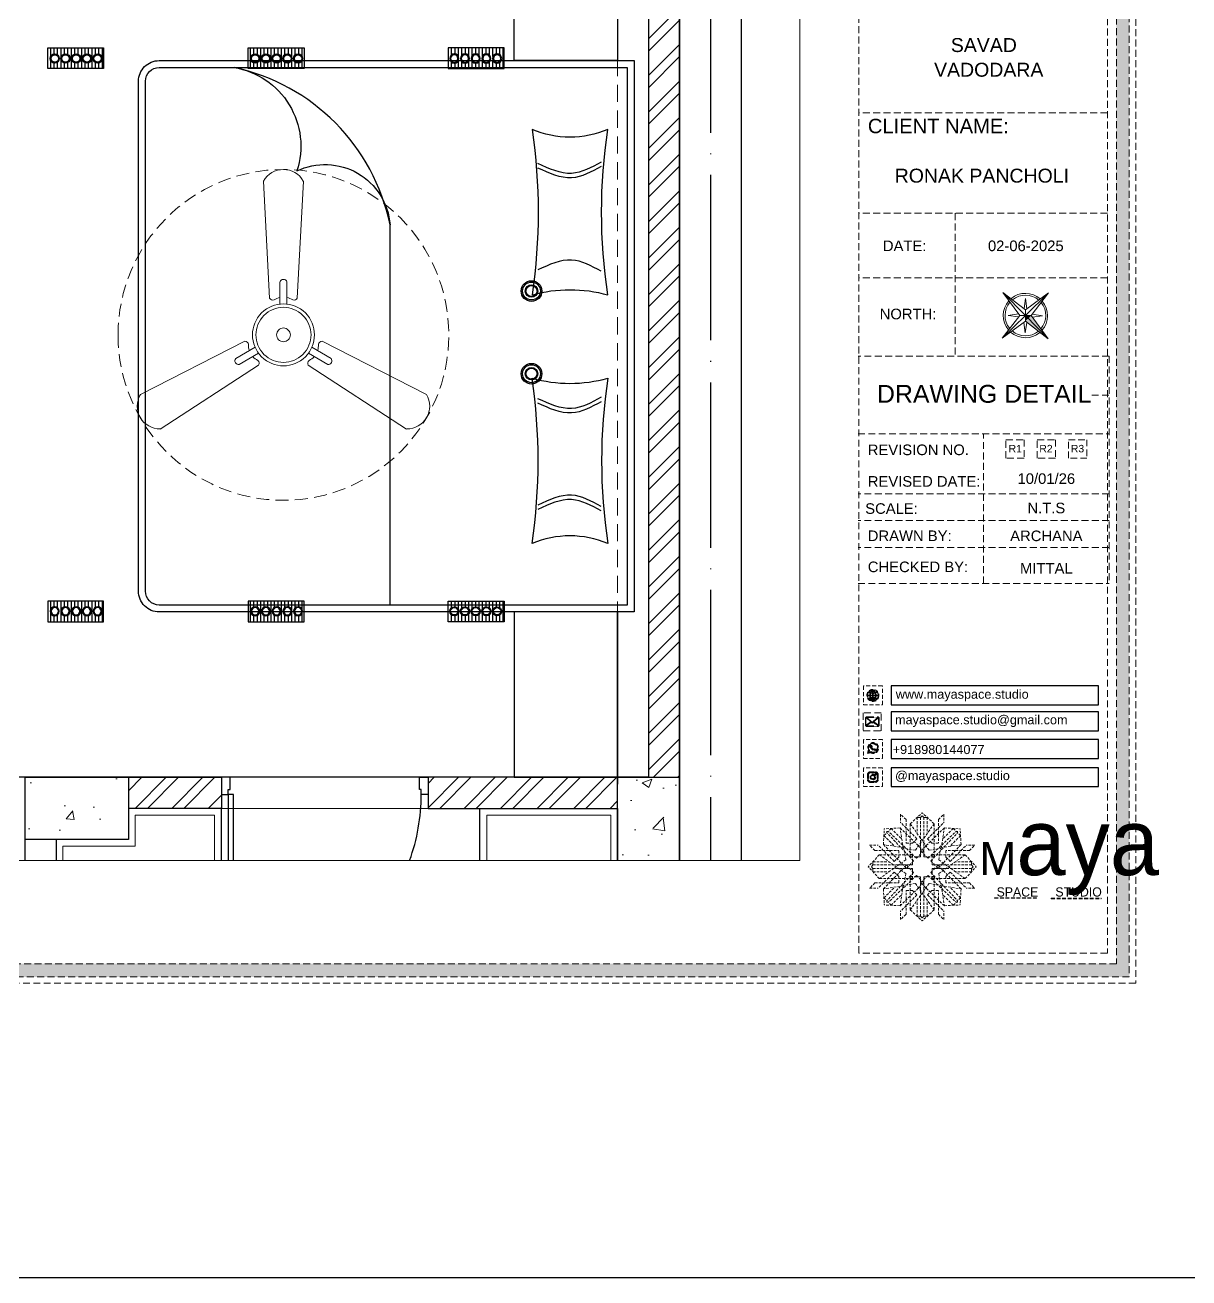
# Model space of a CAD drawing. Header units: millimetres. Extents: x 56222 to 3066687, y -650199 to -121287.
# Drawn here: x 133901.9 to 134070.9, y -183936.6 to -183754.9 of the extents above; entities that cross this region are included whole.
import ezdxf
from ezdxf.enums import TextEntityAlignment as Align

# ---------------------------------------------------------------- set-up
doc = ezdxf.new("R2010")
doc.units = ezdxf.units.MM
doc.header["$MEASUREMENT"] = 0
for name, pattern in [('ACAD_ISO04W100', [30, 24, -3, 0, -3]), ('DASHED', [0.75, 0.5, -0.25]), ('DASHED2', [0.375, 0.25, -0.125]), ('DASHEDX2', [1.5, 1, -0.5])]:
    doc.linetypes.add(name, pattern=pattern)
doc.layers.add('AR ELE-5', color=134, linetype='Continuous')
doc.layers.add('AR HATCH-7', color=7, linetype='Continuous')
for name, color, linetype, lineweight in [('COLUMN', 1, 'Continuous', 30), ('dim05', 1, 'Continuous', 13), ('Dimension', 10, 'DASHEDX2', 20), ('Electrical', 84, 'Continuous', 30), ('ELEVATION', 250, 'Continuous', 9), ('FURNITURE', 32, 'Continuous', 9), ('FURNITURE-1', 252, 'Continuous', 13), ('GROUND FLOOR', 7, 'Continuous', 9), ('GROUND FLOOR  ( PLINE )', 251, 'Continuous', 30), ('Labelling', 1, 'Continuous', 25), ('NAME PLATE', 7, 'Continuous', 25), ('title block', 7, 'Continuous', 9), ('X_PLOT', 1, 'Continuous', 9), ('XX~SLAB ( BEAM )~ ( DIM )', 7, 'Continuous', 9)]:
    doc.layers.add(name, color=color, linetype=linetype, lineweight=lineweight)
doc.styles.add('Arial', font='arial.ttf')
doc.styles.get("Standard").update_dxf_attribs({"font": 'arial.ttf', "height": 6})
pattern_1 = [(45, (17.031, -271.3867), (-2.65165043, 2.65165043), []), (45, (18.799, -271.3867), (-2.65165043, 2.65165043), [])]
pattern_2 = [(50, (17.031, -271.387), (14.34520365, -1.2550427), [1.5, -16.5]), (355, (17.031, -271.387), (-2.7750267, 15.0438427), [1.2, -13.2]), (100.4514445, (18.226, -271.491), (11.5701769, 13.7887998), [1.2748038, -14.0228422]), (46.1842, (17.031, -267.387), (21.3448266, -3.3103856), [2.25, -24.75]), (96.635635, (18.81, -267.663), (18.693239, 19.482372), [1.9122068, -21.0342752]), (351.184164, (17.03, -267.387), (18.693239, 19.482372), [1.8, -19.8]), (21, (19.031, -268.387), (11.93814104, -8.0523778), [1.5, -16.5]), (326, (19.031, -268.387), (4.8663066, 14.5030009), [1.2, -13.2]), (71.451445, (20.026, -269.058), (16.8044475, 6.45062306), [1.2748038, -14.0228422]), (37.5, (17.031, -271.3867), (0.24319711, 6.65787708), [0, -13.04, 0, -13.4, 0, -13.25]), (7.5, (17.031, -271.387), (5.26139075, 7.88823424), [0, -7.64, 0, -12.74, 0, -5.05]), (327.5, (12.571, -271.3867), (10.67644872, -0.45109743), [0, -5, 0, -15.6, 0, -20.7]), (317.5, (10.571, -271.387), (11.6637234, 2.00209965), [0, -6.5, 0, -10.36, 0, -14.7])]

# ---------------------------------------------------------------- blocks, each defined once
blk = doc.blocks.new('fan')
at = {"layer": 'Electrical', "lineweight": 15, "ltscale": 20}
for p, q in [((3300835.29, -509900.78), (3300836.47, -509923.43)), ((3300841.81, -509923.43), (3300842.99, -509900.78)), ((3300838.47, -509924.57), (3300838.47, -509920.25)), ((3300839.81, -509920.28), (3300839.81, -509924.57)), ((3300831.66, -509931.77), (3300811.45, -509942.07)), ((3300829.93, -509935.08), (3300833.64, -509932.93)), ((3300844.64, -509932.93), (3300848.38, -509935.09)), ((3300866.83, -509942.07), (3300846.62, -509931.77)), ((3300834.31, -509934.09), (3300830.57, -509936.25)), ((3300847.68, -509936.23), (3300843.97, -509934.09)), ((3300815.3, -509948.74), (3300834.33, -509936.39)), ((3300843.95, -509936.39), (3300862.98, -509948.74))]:
    blk.add_line(p, q, dxfattribs=at)
at = {"layer": 'Electrical', "linetype": 'DASHED', "lineweight": 15, "ltscale": 5}
blk.add_circle((3300839.14, -509930.53), 32, dxfattribs=at)
at = {"layer": 'Electrical', "lineweight": 15, "ltscale": 20}
for centre, major_axis, start_param, end_param in [((3300839.14, -509902.94), (3.12, 3.12), -0.272136, 1.842967), ((3300839.13, -509920.5), (0.501, 0.501), -0.465536, 1.983618), ((3300839.14, -509930.53), (4.24, -4.24), 3.14161, 9.424795), ((3300837.1, -509923.08), (0.51, 0.51), 2.863014, 4.257784), ((3300839.14, -509926.42), (2.27, -2.27), 2.565057, 2.951308), ((3300839.14, -509926.42), (2.27, 2.27), 0.19032, 0.57657), ((3300841.18, -509923.08), (0.51, -0.51), 5.167028, 6.561799), ((3300839.14, -509930.53), (3.77, -3.77), 1.749190548672175e-05, 6.283202799085073), ((3300839.14, -509930.53), (0.943, 0.943), 1.570814, 7.853999), ((3300831.67, -509932.49), (0.51, -0.51), 0.978238, 2.373008), ((3300835.59, -509932.58), (2.27, -2.27), 3.855511, 4.241762), ((3300842.69, -509932.58), (2.27, 2.27), 5.183051, 5.569301), ((3300846.61, -509932.49), (0.51, -0.51), 2.339416, 3.734186), ((3300830.46, -509935.55), (0.501, -0.501), 3.199655, 5.648809), ((3300835.59, -509932.58), (2.27, -2.27), 4.659452, 5.045703), ((3300833.71, -509936.02), (0.51, 0.51), -1.325776, 0.068994), ((3300844.57, -509936.02), (0.51, -0.51), 3.072633, 4.467404), ((3300842.69, -509932.58), (2.27, 2.27), 4.37911, 4.765361), ((3300847.83, -509935.54), (0.501, 0.501), 3.723254, 6.172408), ((3300815.25, -509944.32), (3.12, -3.12), 3.393055, 5.508159), ((3300863.03, -509944.32), (3.12, -3.12), 5.48745, 7.602554)]:
    blk.add_ellipse(centre, major_axis=major_axis, ratio=1, start_param=start_param, end_param=end_param, dxfattribs=at)
blk = doc.blocks.new('FSFSF')
at = {"color": 42, "lineweight": 5, "true_color": 0xe0ac11}
for p, q in [((28600.03, 143.51), (28600.03, 140.16)), ((28602.15, 141.41), (28600.03, 143.51)), ((28606.47, 133.76), (28600.03, 140.16)), ((28602.15, 141.41), (28602.15, 131.95)), ((28603.86, 139.69), (28608.58, 144.08)), ((28603.86, 126.58), (28603.86, 139.69)), ((28603.86, 139.69), (28608.58, 133.02)), ((28607.9, 142.22), (28606.58, 142.22)), ((28606.58, 142.22), (28606.58, 135.84)), ((28607.9, 142.22), (28608.58, 142.85)), ((28607.9, 142.22), (28607.9, 126.58)), ((28613.31, 139.69), (28608.58, 144.08)), ((28609.27, 142.22), (28608.59, 142.85)), ((28613.31, 139.69), (28608.59, 133.02)), ((28609.27, 142.22), (28609.27, 126.58)), ((28609.27, 142.22), (28610.59, 142.22)), ((28610.59, 142.22), (28610.59, 135.84)), ((28610.7, 133.76), (28617.14, 140.16)), ((28613.31, 126.58), (28613.31, 139.69)), ((28615.02, 141.41), (28617.14, 143.51)), ((28615.02, 141.41), (28615.02, 131.95)), ((28617.14, 143.51), (28617.14, 140.16)), ((28593.19, 131.45), (28593.54, 137.71)), ((28593.39, 135), (28594.56, 136.12)), ((28593.39, 135), (28597.6, 130.78)), ((28599.8, 138.06), (28593.54, 137.71)), ((28595.12, 136.69), (28594.53, 136.69)), ((28594.56, 136.12), (28594.56, 136.71)), ((28605.17, 124.98), (28594.56, 136.12)), ((28596.24, 137.86), (28595.12, 136.69)), ((28606.27, 126.08), (28595.12, 136.69)), ((28596.24, 137.86), (28600.47, 133.65)), ((28601.03, 130), (28599.8, 138.06)), ((28599.8, 138.05), (28608.58, 129.56)), ((28617.37, 138.05), (28608.59, 129.56)), ((28610.9, 126.08), (28622.05, 136.69)), ((28612.02, 124.98), (28622.62, 136.12)), ((28616.14, 130), (28617.37, 138.06)), ((28620.93, 137.86), (28616.7, 133.65)), ((28617.37, 138.06), (28623.63, 137.71)), ((28623.8, 135), (28619.59, 130.78)), ((28620.93, 137.86), (28622.05, 136.69)), ((28622.05, 136.69), (28622.64, 136.69)), ((28622.62, 136.12), (28622.62, 136.71)), ((28623.8, 135), (28622.62, 136.12)), ((28624, 131.45), (28623.65, 137.71)), ((28587.73, 131.22), (28591.08, 131.22)), ((28589.84, 129.1), (28587.73, 131.22)), ((28597.49, 124.78), (28591.08, 131.22)), ((28593.19, 131.45), (28601.69, 122.67)), ((28601.25, 130.22), (28593.19, 131.45)), ((28605.86, 129.18), (28601.03, 130)), ((28602.07, 125.39), (28601.25, 130.22)), ((28604.75, 131.95), (28602.15, 131.95)), ((28606.47, 133.76), (28604.75, 131.95)), ((28605.86, 129.18), (28608.58, 133.02)), ((28607.9, 128.92), (28608.58, 129.56)), ((28611.31, 129.18), (28608.59, 133.02)), ((28609.27, 128.92), (28608.59, 129.56)), ((28610.7, 133.76), (28612.42, 131.95)), ((28611.31, 129.18), (28616.14, 130)), ((28612.42, 131.95), (28615.02, 131.95)), ((28615.12, 125.39), (28615.94, 130.22)), ((28623.99, 131.45), (28615.5, 122.67)), ((28615.94, 130.22), (28624, 131.45)), ((28619.7, 124.78), (28626.1, 131.22)), ((28629.45, 131.22), (28626.1, 131.22)), ((28627.34, 129.1), (28629.45, 131.22)), ((28591.56, 127.39), (28587.17, 122.66)), ((28589.03, 123.35), (28589.03, 124.67)), ((28589.03, 124.67), (28595.4, 124.67)), ((28589.84, 129.1), (28599.29, 129.1)), ((28604.66, 127.39), (28591.56, 127.39)), ((28591.56, 127.39), (28598.23, 122.67)), ((28597.49, 124.78), (28599.29, 126.5)), ((28602.07, 125.39), (28598.23, 122.67)), ((28599.29, 126.5), (28599.29, 129.1)), ((28605.17, 124.98), (28602.97, 122.67)), ((28603.68, 126.54), (28603.68, 127.39)), ((28604.66, 126.54), (28603.68, 126.54)), ((28604.71, 127.57), (28603.86, 127.57)), ((28607.9, 126.58), (28603.86, 126.58)), ((28604.66, 123.35), (28604.66, 127.39)), ((28604.7, 126.58), (28604.71, 127.57)), ((28606.27, 126.08), (28608.58, 128.27)), ((28607.9, 128.92), (28608.58, 128.27)), ((28609.27, 128.92), (28608.59, 128.27)), ((28610.9, 126.08), (28608.59, 128.27)), ((28609.27, 126.58), (28613.31, 126.58)), ((28612.02, 124.98), (28614.21, 122.67)), ((28612.46, 126.58), (28612.46, 127.57)), ((28612.46, 127.57), (28613.31, 127.57)), ((28612.52, 123.35), (28612.52, 127.39)), ((28612.52, 127.39), (28625.63, 127.39)), ((28612.52, 126.54), (28613.51, 126.54)), ((28613.51, 126.54), (28613.51, 127.39)), ((28615.12, 125.39), (28618.96, 122.67)), ((28627.34, 129.1), (28617.89, 129.1)), ((28617.89, 126.5), (28617.89, 129.1)), ((28619.7, 124.78), (28617.89, 126.5)), ((28625.63, 127.39), (28618.96, 122.67)), ((28628.16, 124.67), (28621.78, 124.67)), ((28625.63, 127.39), (28630.02, 122.66)), ((28628.16, 123.35), (28628.16, 124.67)), ((28591.56, 117.94), (28587.17, 122.66)), ((28589.03, 123.35), (28588.4, 122.67)), ((28589.03, 121.98), (28588.4, 122.65)), ((28589.03, 123.35), (28604.66, 123.35)), ((28589.03, 121.98), (28604.66, 121.98)), ((28589.03, 121.98), (28589.03, 120.66)), ((28589.03, 120.66), (28595.4, 120.66)), ((28597.49, 120.54), (28591.08, 114.11)), ((28591.56, 117.94), (28598.23, 122.65)), ((28593.19, 113.88), (28601.69, 122.65)), ((28605.17, 120.35), (28594.56, 109.2)), ((28597.49, 120.54), (28599.29, 118.83)), ((28602.07, 119.94), (28598.23, 122.65)), ((28602.07, 119.94), (28601.25, 115.1)), ((28602.33, 123.35), (28601.69, 122.67)), ((28602.33, 121.98), (28601.69, 122.65)), ((28602.33, 123.35), (28602.97, 122.67)), ((28602.33, 121.98), (28602.97, 122.65)), ((28605.17, 120.35), (28602.97, 122.65)), ((28604.66, 121.98), (28604.66, 117.94)), ((28612.02, 120.35), (28614.21, 122.65)), ((28612.02, 120.35), (28622.62, 109.2)), ((28628.16, 123.35), (28612.52, 123.35)), ((28612.52, 121.98), (28612.52, 117.94)), ((28628.16, 121.98), (28612.52, 121.98)), ((28614.85, 123.35), (28614.21, 122.67)), ((28614.85, 121.98), (28614.21, 122.65)), ((28614.85, 123.35), (28615.5, 122.67)), ((28614.85, 121.98), (28615.5, 122.65)), ((28615.12, 119.94), (28618.96, 122.65)), ((28615.12, 119.94), (28615.94, 115.1)), ((28623.99, 113.88), (28615.5, 122.65)), ((28619.7, 120.54), (28617.89, 118.83)), ((28625.63, 117.94), (28618.96, 122.65)), ((28619.7, 120.54), (28626.1, 114.11)), ((28628.16, 120.66), (28621.78, 120.66)), ((28625.63, 117.94), (28630.02, 122.66)), ((28628.16, 123.35), (28628.78, 122.67)), ((28628.16, 121.98), (28628.78, 122.65)), ((28628.16, 121.98), (28628.16, 120.66)), ((28589.84, 116.23), (28587.73, 114.11)), ((28589.84, 116.23), (28599.29, 116.23)), ((28604.66, 117.94), (28591.56, 117.94)), ((28601.25, 115.1), (28593.19, 113.87)), ((28593.39, 110.32), (28597.6, 114.55)), ((28606.27, 119.15), (28595.12, 108.54)), ((28599.29, 118.83), (28599.29, 116.23)), ((28599.8, 107.17), (28608.58, 115.67)), ((28601.03, 115.23), (28599.8, 107.17)), ((28605.86, 116.05), (28601.03, 115.23)), ((28604.66, 118.78), (28603.68, 118.78)), ((28603.68, 118.78), (28603.68, 117.94)), ((28607.9, 118.65), (28603.86, 118.65)), ((28603.86, 118.65), (28603.86, 105.54)), ((28604.71, 117.66), (28603.86, 117.66)), ((28604.7, 118.65), (28604.71, 117.66)), ((28605.86, 116.05), (28608.58, 112.21)), ((28606.27, 119.15), (28608.58, 116.96)), ((28607.9, 103.01), (28607.9, 118.65)), ((28607.9, 116.31), (28608.58, 116.96)), ((28607.9, 116.31), (28608.58, 115.67)), ((28610.9, 119.15), (28608.59, 116.96)), ((28609.27, 116.31), (28608.59, 116.96)), ((28609.27, 116.31), (28608.59, 115.67)), ((28611.31, 116.05), (28608.59, 112.21)), ((28617.37, 107.17), (28608.59, 115.67)), ((28609.27, 118.65), (28613.31, 118.65)), ((28609.27, 103.01), (28609.27, 118.65)), ((28610.9, 119.15), (28622.05, 108.54)), ((28611.31, 116.05), (28616.14, 115.23)), ((28612.46, 118.65), (28612.46, 117.66)), ((28612.46, 117.66), (28613.31, 117.66)), ((28612.52, 118.78), (28613.51, 118.78)), ((28612.52, 117.94), (28625.63, 117.94)), ((28613.31, 118.65), (28613.31, 105.54)), ((28613.51, 118.78), (28613.51, 117.94)), ((28615.94, 115.1), (28624, 113.87)), ((28616.14, 115.23), (28617.37, 107.17)), ((28617.89, 118.83), (28617.89, 116.23)), ((28627.34, 116.23), (28617.89, 116.23)), ((28623.8, 110.32), (28619.59, 114.55)), ((28627.34, 116.23), (28629.45, 114.11)), ((28587.73, 114.11), (28591.08, 114.11)), ((28593.19, 113.87), (28593.54, 107.62)), ((28593.39, 110.32), (28594.56, 109.2)), ((28596.24, 107.37), (28600.47, 111.58)), ((28606.47, 111.47), (28600.03, 105.07)), ((28602.15, 103.82), (28602.15, 113.27)), ((28604.75, 113.27), (28602.15, 113.27)), ((28603.86, 105.54), (28608.58, 112.21)), ((28606.47, 111.47), (28604.75, 113.27)), ((28606.58, 103.01), (28606.58, 109.38)), ((28613.31, 105.54), (28608.59, 112.21)), ((28610.59, 103.01), (28610.59, 109.38)), ((28610.7, 111.47), (28612.42, 113.27)), ((28610.7, 111.47), (28617.14, 105.07)), ((28612.42, 113.27), (28615.02, 113.27)), ((28615.02, 103.82), (28615.02, 113.27)), ((28620.93, 107.37), (28616.7, 111.58)), ((28623.8, 110.32), (28622.62, 109.2)), ((28624, 113.87), (28623.65, 107.62)), ((28629.45, 114.11), (28626.1, 114.11)), ((28599.8, 107.17), (28593.54, 107.52)), ((28595.12, 108.54), (28594.53, 108.54)), ((28594.56, 109.2), (28594.56, 108.61)), ((28596.24, 107.37), (28595.12, 108.54)), ((28600.03, 101.71), (28600.03, 105.07)), ((28603.86, 105.54), (28608.58, 101.15)), ((28613.31, 105.54), (28608.58, 101.15)), ((28617.14, 101.71), (28617.14, 105.07)), ((28617.37, 107.17), (28623.63, 107.52)), ((28620.93, 107.37), (28622.05, 108.54)), ((28622.05, 108.54), (28622.64, 108.54)), ((28622.62, 109.2), (28622.62, 108.61)), ((28602.15, 103.82), (28600.03, 101.71)), ((28607.9, 103.01), (28606.58, 103.01)), ((28607.9, 103.01), (28608.58, 102.38)), ((28609.27, 103.01), (28608.59, 102.38)), ((28609.27, 103.01), (28610.59, 103.01)), ((28615.02, 103.82), (28617.14, 101.71))]:
    blk.add_line(p, q, dxfattribs=at)
blk = doc.blocks.new('hgwg')
at = {"layer": 'Dimension', "true_color": 0xd39e00}
h = blk.add_hatch(color=42, dxfattribs=at)
h.dxf.hatch_style = 1
h.paths.add_polyline_path([(27505.71, 45.05), (27494.27, 45.05), (27494.27, 44.9), (27505.71, 44.9)])
h = blk.add_hatch(color=42, dxfattribs=at)
h.dxf.hatch_style = 1
h.paths.add_polyline_path([(27523.3, 44.9), (27509.68, 44.9), (27509.68, 44.75), (27523.3, 44.75)])
at = {"layer": 'Dimension', "color": 42, "true_color": 0xd39e00}
for p, q in [((27494.27, 45.05), (27505.71, 45.05)), ((27494.27, 44.9), (27494.27, 45.05)), ((27494.27, 44.9), (27505.71, 44.9)), ((27505.71, 45.05), (27505.71, 44.9)), ((27509.68, 44.9), (27523.3, 44.9)), ((27509.68, 44.9), (27509.68, 44.75)), ((27509.68, 44.75), (27523.3, 44.75)), ((27523.3, 44.75), (27523.3, 44.9))]:
    blk.add_line(p, q, dxfattribs=at)
at = {"layer": 'Dimension', "color": 42, "true_color": 0xd39e00, "attachment_point": 1}
for s, width, insert, char_height in [('{\\fCinzel|b0|i0|c0|p2;\\H1.5x;M\\fAmsterdam One|b0|i0|c0|p2;\\H2x;aya}', 85.3277, (27490.17, 69.17), 6), ('{\\fCinzel|b0|i0|c0|p0;SPACE     STUDIO}', 66.129, (27494.83, 47.86), 2.5)]:
    blk.add_mtext_dynamic_manual_height_columns(s, width=width, gutter_width=30, heights=[0], dxfattribs=dict(at, insert=insert, char_height=char_height))
blk = doc.blocks.new('aggerg')
at = {"layer": 'Dimension', "color": 42, "true_color": 0xd39e00}
blk.add_lwpolyline([(-1.41, 1.41), (1.41, 1.41), (1.41, -1.41), (-1.41, -1.41)], close=True, dxfattribs=at)
at = {"layer": 'NAME PLATE', "lineweight": 0, "insert": (-0.03, 0.62), "char_height": 1.151, "width": 2.2458, "attachment_point": 2, "style": 'Arial'}
blk.add_mtext('R3', dxfattribs=at)
blk = doc.blocks.new('QEGW4TG')
at = {"layer": 'Dimension', "true_color": 0x000000}
h = blk.add_hatch(color=18, dxfattribs=at)
h.dxf.hatch_style = 1
h.paths.add_polyline_path([(2.69, 1.93, 0.170513), (2.95, 1.97, 0.190337), (3.11, 2.18, 0.316231), (3.07, 2.28), (2.79, 2.37, 0.273721), (2.69, 2.34, 0.040749), (2.63, 2.27, -0.441282), (2.53, 2.25, -0.11828), (2.06, 2.64, -0.441282), (2.07, 2.74, 0.040749), (2.13, 2.81, 0.290083), (2.14, 2.92), (2.01, 3.18, 0.316231), (1.91, 3.2, 0.190337), (1.73, 3, 0.170513), (1.72, 2.74, 0.252784)], flags=0)
h.paths.add_polyline_path([(1.19, 1.98), (1.03, 1.3, 0.550912), (1.11, 1.23), (1.75, 1.39, 6.344125)])
h.paths.add_polyline_path([(1.81, 1.7), (1.4, 1.6), (1.5, 2.03, -9.071339)], flags=16)
h.paths.add_polyline_path([(3.11, 2.16, -0.17811), (2.95, 1.97, -0.170513), (2.69, 1.93, -0.252784), (1.72, 2.74, -0.170513), (1.73, 3, -0.17811), (1.89, 3.19, -0.370089), (2.01, 3.18), (2.14, 2.92, -0.307185), (2.13, 2.8, -0.041087), (2.06, 2.73, 0.321676), (2.05, 2.65, 0.126524), (2.55, 2.24, 0.312216), (2.62, 2.26, -0.041087), (2.68, 2.34, -0.290673), (2.79, 2.37), (3.07, 2.28, -0.370089)], flags=0)
h = blk.add_hatch(color=18, dxfattribs=at)
h.dxf.hatch_style = 1
h.paths.add_polyline_path([(2.79, 2.37, 0.273721), (2.69, 2.34, 0.040749), (2.63, 2.27, -0.441282), (2.53, 2.25, -0.11828), (2.06, 2.64, -0.441282), (2.07, 2.74, 0.040749), (2.13, 2.81, 0.290083), (2.14, 2.92), (2.01, 3.18, 0.316231), (1.91, 3.2, 0.190337), (1.73, 3, 0.170513), (1.72, 2.74, 0.252784), (2.69, 1.93, 0.170513), (2.95, 1.97, 0.190337), (3.11, 2.18, 0.316231), (3.07, 2.28)])
for p, q in [((2.01, 3.18), (2.14, 2.92)), ((1.19, 1.98), (1.03, 1.3)), ((1.1, 1.23), (1.75, 1.39)), ((1.5, 2.03), (1.4, 1.6)), ((1.4, 1.6), (1.81, 1.7)), ((3.07, 2.28), (2.8, 2.36))]:
    blk.add_line(p, q)
blk.add_lwpolyline([(0, 0), (4.68, 0), (4.68, 4.68), (0, 4.68)], close=True)
for centre, radius, start, end in [((2.39, 2.56), 1.34, 241.4727, 205.6422), ((2.39, 2.56), 1.04, 235.9962, 210.8333), ((2.07, 2.87), 0.364, 118.9685, 159.3648), ((1.94, 3.12), 0.0896, 41.8985, 123.1344), ((1.09, 1.29), 0.0598, 164.8483, 282.1458), ((2.09, 2.87), 0.39, 159.7007, 198.4072), ((2.96, 3.23), 1.33, 201.4218, 258.1669), ((2.11, 2.68), 0.066, 135.9932, 224.8892), ((1.67, 3.16), 0.586, 312.4617, 321.8728), ((3.12, 3.42), 1.31, 216.5455, 243.5279), ((2.05, 2.87), 0.104, 320.3924, 28.6971), ((2.57, 2.3), 0.066, 234.2482, 323.1441), ((3.11, 1.94), 0.586, 137.2645, 146.6756), ((2.76, 2.27), 0.104, 70.4402, 138.745), ((2.75, 2.31), 0.39, 260.7301, 299.4366), ((2.76, 2.29), 0.364, 299.7725, 340.1688), ((3.03, 2.2), 0.0896, 336.0029, 57.2388)]:
    blk.add_arc(centre, radius, start, end)
blk = doc.blocks.new('ASGERG')
at = {"layer": 'Dimension', "true_color": 0x000000}
h = blk.add_hatch(color=18, dxfattribs=at)
h.dxf.hatch_style = 1
h.paths.add_polyline_path([(0.99, 1.7, 0.353872), (1.69, 1.03), (2.96, 1.03, 0.353872), (3.66, 1.7), (3.66, 2.99, 0.353872), (2.96, 3.67), (1.69, 3.67, 0.353872), (0.99, 2.99)])
h.paths.add_polyline_path([(1.27, 2.97, -0.353872), (1.72, 3.4), (2.94, 3.4, -0.353872), (3.38, 2.97), (3.38, 1.72, -0.353872), (2.94, 1.3), (1.72, 1.3, -0.353872), (1.27, 1.72)], flags=16)
h.paths.add_polyline_path([(3.02, 2.35, -1), (1.64, 2.35, -1)], flags=0)
h.paths.add_polyline_path([(2.74, 2.35, -1), (1.92, 2.35, -1)], flags=0)
h.paths.add_polyline_path([(2.86, 3.02, -1), (3.19, 3.02, -1)], flags=0)
h.paths.add_polyline_path([(1.64, 2.35, 1), (3.02, 2.35, 1)], flags=0)
h = blk.add_hatch(color=18, dxfattribs=at)
h.dxf.hatch_style = 1
h.paths.add_polyline_path([(3.19, 3.02, 1), (2.86, 3.02, 1)])
h = blk.add_hatch(color=18, dxfattribs=at)
h.dxf.hatch_style = 1
h.paths.add_polyline_path([(1.64, 2.35, 1), (3.02, 2.35, 1)])
h.paths.add_polyline_path([(2.74, 2.35, -1), (1.92, 2.35, -1)], flags=16)
for p, q in [((1.69, 3.67), (2.96, 3.67)), ((2.94, 3.4), (1.72, 3.4)), ((0.99, 2.99), (0.99, 1.7)), ((1.27, 2.97), (1.27, 1.72)), ((1.69, 1.03), (2.96, 1.03)), ((2.94, 1.3), (1.72, 1.3)), ((3.38, 2.97), (3.38, 1.72)), ((3.66, 2.99), (3.66, 1.7))]:
    blk.add_line(p, q)
blk.add_lwpolyline([(0, 0), (4.68, 0), (4.68, 4.68), (0, 4.68)], close=True)
for centre, radius in [((3.02, 3.02), 0.168), ((2.33, 2.35), 0.694), ((2.33, 2.35), 0.414)]:
    blk.add_circle(centre, radius)
for centre, radius, start, end in [((1.76, 2.89), 0.778, 94.8631, 172.8127), ((1.76, 2.91), 0.491, 94.8631, 172.8127), ((2.9, 2.91), 0.491, 7.1873, 85.1369), ((2.89, 2.89), 0.778, 7.1873, 85.1369), ((1.76, 1.8), 0.778, 187.1873, 265.1369), ((1.76, 1.78), 0.491, 187.1873, 265.1369), ((2.9, 1.78), 0.491, 274.8631, 352.8127), ((2.89, 1.8), 0.778, 274.8631, 352.8127)]:
    blk.add_arc(centre, radius, start, end)
blk = doc.blocks.new('DTGWEGEARG')
at = {"layer": 'Dimension', "true_color": 0x000000}
h = blk.add_hatch(color=18, dxfattribs=at)
h.dxf.hatch_style = 1
h.paths.add_polyline_path([(3.83, 2.34, 1), (0.85, 2.34, 1)])
h.paths.add_polyline_path([(2.51, 1.01, 0.105795), (2.96, 1.58, -0.055205), (3.3, 1.41, -0.169822)], flags=16)
h.paths.add_polyline_path([(2.41, 1.12), (2.41, 1.69, -0.058279), (2.81, 1.63, -0.103353)], flags=16)
h.paths.add_polyline_path([(2.26, 1.13, -0.101741), (1.87, 1.63, -0.057171), (2.26, 1.69)], flags=16)
h.paths.add_polyline_path([(2.17, 1.01, -0.169822), (1.38, 1.41, -0.055205), (1.72, 1.58, 0.105795)], flags=16)
h.paths.add_polyline_path([(3.02, 1.72, 0.081336), (3.13, 2.27), (3.68, 2.27, -0.152069), (3.4, 1.52, 0.05687)], flags=16)
h.paths.add_polyline_path([(2.87, 1.77, 0.061945), (2.41, 1.84), (2.41, 2.27), (2.98, 2.27, -0.081344)], flags=16)
h.paths.add_polyline_path([(2.26, 1.84, 0.060923), (1.8, 1.77, -0.081344), (1.7, 2.27), (2.26, 2.27)], flags=16)
h.paths.add_polyline_path([(1.66, 1.72, 0.05687), (1.28, 1.52, -0.152069), (1, 2.27), (1.55, 2.27, 0.081336)], flags=16)
h.paths.add_polyline_path([(2.41, 2.42), (2.41, 2.83, 0.061945), (2.87, 2.91, -0.080009), (2.98, 2.42)], flags=16)
h.paths.add_polyline_path([(3.13, 2.42, 0.080116), (3.02, 2.96, 0.05687), (3.4, 3.16, 0.028258), (3.3, 3.27, -0.055205), (2.96, 3.1, 0.105795), (2.51, 3.67, -0.36029), (3.68, 2.42)], flags=16)
h.paths.add_polyline_path([(2.26, 2.42), (1.7, 2.42, -0.080009), (1.8, 2.91, 0.060923), (2.26, 2.84)], flags=16)
h.paths.add_polyline_path([(1.55, 2.42), (1, 2.42, -0.150466), (1.28, 3.16, 0.05687), (1.66, 2.96, 0.080116)], flags=16)
h.paths.add_polyline_path([(2.41, 2.98), (2.41, 3.56, -0.103353), (2.81, 3.05, -0.058279)], flags=16)
h.paths.add_polyline_path([(2.26, 2.99, -0.057171), (1.87, 3.05, -0.101741), (2.26, 3.55)], flags=16)
h.paths.add_polyline_path([(1.72, 3.1, -0.055205), (1.38, 3.27, -0.169822), (2.17, 3.67, 0.105795)], flags=16)
blk.add_lwpolyline([(0, 0), (4.68, 0), (4.68, 4.68), (0, 4.68)], close=True)
at = {"layer": 'Dimension', "color": 18, "true_color": 0x000000}
for p, q in [((2.26, 3.55), (2.26, 2.99)), ((2.41, 3.56), (2.41, 2.98)), ((1, 2.42), (1.55, 2.42)), ((1, 2.27), (1.55, 2.27)), ((1.7, 2.42), (2.26, 2.42)), ((1.7, 2.27), (2.26, 2.27)), ((2.26, 2.84), (2.26, 2.42)), ((2.26, 2.27), (2.26, 1.84)), ((2.26, 1.69), (2.26, 1.13)), ((2.41, 2.83), (2.41, 2.42)), ((2.41, 2.42), (2.98, 2.42)), ((2.41, 2.27), (2.98, 2.27)), ((2.41, 2.27), (2.41, 1.84)), ((2.41, 1.69), (2.41, 1.12)), ((3.13, 2.42), (3.68, 2.42)), ((3.13, 2.27), (3.68, 2.27))]:
    blk.add_line(p, q, dxfattribs=at)
blk.add_circle((2.34, 2.34), 1.49, dxfattribs=at)
for centre, radius, start, end in [((2.34, 2.34), 1.34, 142.3819, 176.6093), ((2.34, 4.74), 1.9, 236.1399, 249.1595), ((2.34, 2.34), 1.34, 97.3549, 135.9073), ((2.34, 4.74), 1.75, 236.7417, 249.3811), ((3.28, 2.34), 1.73, 129.9301, 154.0867), ((3.28, 2.34), 1.58, 130.1073, 153.3446), ((1.4, 2.34), 1.58, 26.6554, 50.2584), ((2.34, 2.34), 1.34, 3.3907, 82.6451), ((1.4, 2.34), 1.73, 25.9133, 50.0699), ((2.34, 4.74), 1.75, 290.6189, 303.2583), ((2.34, 4.74), 1.9, 290.8405, 303.8601), ((2.34, 2.34), 1.34, 183.0315, 217.6181), ((2.34, -0.06), 1.9, 110.8405, 123.8601), ((2.34, -0.06), 1.75, 110.6189, 123.2583), ((2.34, 2.34), 1.34, 224.0927, 262.6451), ((3.28, 2.34), 1.73, 159.0567, 177.3789), ((3.28, 2.34), 1.73, 182.3435, 200.9433), ((3.28, 2.34), 1.58, 158.8325, 177.1302), ((3.28, 2.34), 1.58, 182.5658, 201.1675), ((3.28, 2.34), 1.73, 205.9133, 230.0699), ((2.34, 4.74), 1.9, 253.6799, 267.6253), ((2.34, -0.06), 1.9, 92.3747, 106.3201), ((2.34, 4.74), 1.75, 254.3336, 267.422), ((2.34, -0.06), 1.75, 92.578, 105.6664), ((3.28, 2.34), 1.58, 206.6554, 229.8927), ((2.34, 4.74), 1.75, 272.3248, 285.6664), ((2.34, 4.74), 1.9, 272.1415, 286.3201), ((2.34, -0.06), 1.9, 73.6799, 87.8585), ((2.34, -0.06), 1.75, 74.3336, 87.6752), ((1.4, 2.34), 1.58, 309.7416, 333.3446), ((1.4, 2.34), 1.73, 309.9301, 334.0867), ((2.34, 2.34), 1.34, 277.3549, 315.9073), ((1.4, 2.34), 1.58, 2.8698, 21.1675), ((1.4, 2.34), 1.58, 338.8325, 357.4342), ((2.34, -0.06), 1.75, 56.7417, 69.3811), ((1.4, 2.34), 1.73, 2.6211, 20.9433), ((1.4, 2.34), 1.73, 339.0567, 357.6565), ((2.34, -0.06), 1.9, 56.1399, 69.1595), ((2.34, 2.34), 1.34, 322.3819, 356.9685)]:
    blk.add_arc(centre, radius, start, end, dxfattribs=at)
blk = doc.blocks.new('4t')
at = {"transparency": 33554607}
h = blk.add_hatch(color=1, dxfattribs=at)
h.dxf.hatch_style = 1
h.paths.add_polyline_path([(45531.8, -35820.19), (45529.23, -35821.83), (45531.33, -35822.29)])
h = blk.add_hatch(color=1, dxfattribs=at)
h.dxf.hatch_style = 1
h.paths.add_polyline_path([(45531.8, -35820.19), (45531.33, -35822.29), (45533.44, -35822.75)])
h = blk.add_hatch(color=1, dxfattribs=at)
h.dxf.hatch_style = 1
h.paths.add_polyline_path([(45531.33, -35822.29), (45529.23, -35821.83), (45528.09, -35837.01)])
h = blk.add_hatch(color=1, dxfattribs=at)
h.dxf.hatch_style = 1
h.paths.add_polyline_path([(45533.44, -35822.75), (45531.33, -35822.29), (45528.09, -35837.01)])
at = {"layer": 'title block', "color": 7, "lineweight": 9}
for p, q in [((45535.51, -35803.37), (45530.16, -35817.62)), ((45535.51, -35803.37), (45531.8, -35820.19)), ((45534.36, -35818.55), (45535.51, -35803.37)), ((45530.5, -35816.7), (45526.88, -35812.49)), ((45526.88, -35812.49), (45529.18, -35817.55)), ((45530.16, -35817.62), (45514.98, -35816.48)), ((45514.98, -35816.48), (45529.23, -35821.83)), ((45514.98, -35816.48), (45531.8, -35820.19)), ((45531.8, -35820.19), (45528.09, -35837.01)), ((45531.8, -35820.19), (45529.23, -35821.83)), ((45531.8, -35820.19), (45530.16, -35817.62)), ((45534.36, -35818.55), (45531.8, -35820.19)), ((45533.44, -35822.75), (45531.8, -35820.19)), ((45531.8, -35820.19), (45548.62, -35823.9)), ((45548.62, -35823.9), (45534.36, -35818.55)), ((45539.5, -35815.27), (45534.44, -35817.57)), ((45535.28, -35818.89), (45539.5, -35815.27)), ((45528.31, -35821.48), (45524.1, -35825.11)), ((45524.1, -35825.11), (45529.16, -35822.81)), ((45529.23, -35821.83), (45528.09, -35837.01)), ((45528.09, -35837.01), (45533.44, -35822.75)), ((45533.09, -35823.67), (45536.71, -35827.89)), ((45533.44, -35822.75), (45548.62, -35823.9)), ((45536.71, -35827.89), (45534.42, -35822.83))]:
    blk.add_line(p, q, dxfattribs=at)
for radius, start, end in [(11.79, 81.35997, 163.76651), (10.83, 82.42855, 162.69793), (10.83, 352.42855, 72.69793), (11.79, 351.35997, 73.76651), (11.79, 171.35997, 253.76651), (10.83, 172.42855, 252.69793), (11.79, 261.35997, 343.76651), (10.83, 262.42855, 342.69793)]:
    blk.add_arc((45531.8, -35820.19), radius, start, end, dxfattribs=at)
blk = doc.blocks.new('HYTJUK')
at = {"layer": 'Electrical', "lineweight": -3, "true_color": 0x000000}
h = blk.add_hatch(dxfattribs=at)
h.set_pattern_fill('ANSI31', color=18, scale=4, angle=225)
h.set_pattern_definition([(270, (141588.84366, -3593.0246), (0.5, -2e-16), [])])
h.paths.add_polyline_path([(128595.32, 17374.81), (128596.19, 17375.86, -0.675401), (128596.65, 17377, -0.15536), (128597.03, 17376.88), (128597.65, 17377.63), (128597.65, 17377.81), (128589.56, 17377.81), (128589.56, 17374.81)])
h.paths.add_polyline_path([(128590.43, 17375.68, -1), (128590.43, 17377, -1)], flags=16)
h.paths.add_polyline_path([(128591.98, 17377, -1), (128591.98, 17375.68, -1)], flags=16)
h.paths.add_polyline_path([(128590.43, 17375.81, -1), (128590.43, 17376.87, -1)], flags=0)
h.paths.add_polyline_path([(128591.98, 17376.87, -1), (128591.98, 17375.81, -1)], flags=0)
h.paths.add_polyline_path([(128593.54, 17377, -1), (128593.54, 17375.68, -1)], flags=16)
h.paths.add_polyline_path([(128593.54, 17376.87, -1), (128593.54, 17375.81, -1)], flags=0)
h.paths.add_polyline_path([(128595.09, 17377, -1), (128595.09, 17375.68, -1)], flags=16)
h.paths.add_polyline_path([(128595.09, 17376.87, -1), (128595.09, 17375.81, -1)], flags=0)
h.paths.add_polyline_path([(128596.19, 17375.86), (128595.32, 17374.81), (128597.65, 17374.81), (128597.65, 17377.63), (128597.03, 17376.88, -0.731062), (128596.65, 17375.68, -0.193744)], flags=17)
at = {"layer": 'Electrical', "color": 240, "true_color": 0xed1f24}
blk.add_lwpolyline([(128597.65, 17374.81), (128589.56, 17374.81), (128589.56, 17377.81), (128597.65, 17377.81)], close=True, dxfattribs=at)
at = {"layer": 'Electrical', "color": 18, "lineweight": -3, "true_color": 0x000000}
for centre, radius in [((128590.43, 17376.34), 0.662), ((128590.43, 17376.34), 0.53), ((128591.98, 17376.34), 0.662), ((128591.98, 17376.34), 0.53), ((128593.54, 17376.34), 0.662), ((128593.54, 17376.34), 0.53), ((128595.09, 17376.34), 0.662), ((128595.09, 17376.34), 0.53), ((128596.65, 17376.34), 0.662), ((128596.65, 17376.34), 0.53)]:
    blk.add_circle(centre, radius, dxfattribs=at)

msp = doc.modelspace()

# ---------------------------------------------------------------- hatches: boundary and pattern name
at = {"layer": 'AR HATCH-7', "lineweight": 18, "true_color": 0x939598, "transparency": 33554687}
h = msp.add_hatch(dxfattribs=at)
h.set_pattern_fill('ANSI32', color=252, scale=10)
h.set_pattern_definition(pattern_1)
h.paths.add_polyline_path([(133987.94, -183726.01), (133955.94, -183726.01), (133955.94, -183735.01), (133987.94, -183735.01)])
h.paths.add_polyline_path([(133996.94, -183741.01), (133992.44, -183741.01), (133992.44, -183745.86), (133992.45, -183745.86), (133992.44, -183747.51), (133992.44, -183760.01), (133992.44, -183864.01), (133960.44, -183864.01), (133960.44, -183868.51), (133987.94, -183868.51), (133987.94, -183864.01), (133996.94, -183864.01)])
h = msp.add_hatch(dxfattribs=at)
h.set_pattern_fill('ANSI32', color=252, scale=10)
h.set_pattern_definition(pattern_1)
h.paths.add_polyline_path([(133930.44, -183864.01), (133916.94, -183864.01), (133916.94, -183868.51), (133930.44, -183868.51)])
at = {"layer": 'Dimension', "true_color": 0xd39e00}
h = msp.add_hatch(color=42, dxfattribs=at)
h.paths.add_polyline_path([(133793.64, -183703.92), (133793.64, -183892.96), (134062.2, -183892.96), (134062.2, -183703.92)])
h.paths.add_polyline_path([(133795.52, -183705.8), (134060.32, -183705.8), (134060.32, -183891.07), (133795.52, -183891.07)], flags=16)
at = {"layer": 'Dimension', "true_color": 0x000000}
h = msp.add_hatch(color=18, dxfattribs=at)
h.dxf.hatch_style = 1
h.paths.add_polyline_path([(134025.7, -183856.64, 0.414214), (134025.9, -183856.44), (134025.9, -183855.44, 0.414214), (134025.7, -183855.24), (134024.11, -183855.24, 0.414214), (134023.91, -183855.44), (134023.91, -183856.44, 0.414214), (134024.11, -183856.64)])
h.paths.add_polyline_path([(134025.05, -183856.04), (134025.78, -183856.53, -0.198912), (134025.7, -183856.56), (134024.11, -183856.56, -0.198912), (134024.02, -183856.53), (134024.75, -183856.04), (134024.9, -183856.17)], flags=16)
h.paths.add_polyline_path([(134024.9, -183856.07), (134024.09, -183855.31, -0.028783), (134024.11, -183855.31), (134025.7, -183855.31, -0.028783), (134025.71, -183855.31)], flags=16)
h.paths.add_polyline_path([(134025.1, -183855.98), (134025.78, -183855.35, -0.202482), (134025.82, -183855.44), (134025.82, -183856.44, -0.043076), (134025.82, -183856.46)], flags=16)
h.paths.add_polyline_path([(134024.7, -183855.98), (134023.98, -183856.46, -0.043076), (134023.98, -183856.44), (134023.98, -183855.44, -0.202482), (134024.02, -183855.35)], flags=16)
at = {"layer": 'FURNITURE-1', "lineweight": 18, "true_color": 0xc7c8ca}
h = msp.add_hatch(dxfattribs=at)
h.set_pattern_fill('AR-CONC', color=9, scale=2)
h.set_pattern_definition(pattern_2)
h.paths.add_polyline_path([(133916.94, -183864.01), (133901.94, -183864.01), (133901.94, -183873.01), (133916.94, -183873.01)])
h.paths.add_polyline_path([(133864.44, -183726.01), (133855.44, -183726.01), (133855.44, -183735.01), (133856.88, -183735.01), (133864.44, -183735.01)])
h.paths.add_polyline_path([(133996.94, -183726.01), (133987.94, -183726.01), (133987.94, -183741.01), (133996.94, -183741.01)])
h = msp.add_hatch(dxfattribs=at)
h.set_pattern_fill('AR-CONC', color=9, scale=2)
h.set_pattern_definition(pattern_2)
h.paths.add_polyline_path([(133996.94, -183864.01), (133987.94, -183864.01), (133987.94, -183876.08), (133996.94, -183876.08)])

# ---------------------------------------------------------------- linework, layer by layer
at = {"color": 18, "true_color": 0x000000, "elevation": 0.12}
for points in [[(134027.63, -183853.5), (134057.72, -183853.5), (134057.72, -183850.75), (134027.63, -183850.75)], [(134027.63, -183857.26), (134057.72, -183857.26), (134057.72, -183854.51), (134027.63, -183854.51)], [(134027.64, -183861.26), (134057.72, -183861.26), (134057.72, -183858.51), (134027.64, -183858.51)], [(134027.63, -183865.36), (134057.72, -183865.36), (134057.72, -183862.61), (134027.63, -183862.61)]]:
    msp.add_lwpolyline(points, close=True, dxfattribs=at)
for points in [[(133930.44, -183866.51), (133931.44, -183866.51), (133931.44, -183865.76), (133931.69, -183865.76), (133931.69, -183864.01), (133930.44, -183864.01)], [(133960.44, -183866.51), (133959.44, -183866.51), (133959.44, -183865.76), (133959.19, -183865.76), (133959.19, -183864.01), (133960.44, -183864.01)]]:
    msp.add_lwpolyline(points, close=True)
msp.add_lwpolyline([(133932.19, -183876.08), (133932.19, -183866.51), (133931.44, -183866.51), (133931.44, -183876.08)])
at = {"layer": 'AR ELE-5', "linetype": 'ByBlock', "ltscale": 15}
msp.add_arc((133931.4, -183866.49), 28.04, 340.0053, 359.9653, dxfattribs=at)
at = {"layer": 'COLUMN'}
msp.add_lwpolyline([(133916.94, -183864.01), (133916.94, -183873.01), (133901.94, -183873.01), (133901.94, -183864.01)], close=True, dxfattribs=at)
msp.add_lwpolyline([(133987.94, -183876.08), (133987.94, -183864.01), (133996.94, -183864.01), (133996.94, -183876.08)], dxfattribs=at)
at = {"layer": 'Dimension', "color": 42, "true_color": 0xd39e00}
for p, q in [((134059.04, -183767.59, 0.12), (134022.95, -183767.59, 0.12)), ((134059.04, -183782.16, 0.12), (134022.95, -183782.16, 0.12)), ((134036.92, -183782.16, 0.12), (134036.92, -183802.88, 0.12)), ((134059.04, -183791.54, 0.12), (134022.95, -183791.54, 0.12)), ((134059.26, -183802.88, 0.12), (134022.84, -183802.88, 0.12)), ((134059.26, -183802.88, 0.12), (134059.26, -183835.87, 0.12)), ((134056.75, -183808.54, 0.12), (134059.26, -183808.54, 0.12)), ((134022.84, -183814.19, 0.12), (134059.26, -183814.19, 0.12)), ((134041.05, -183835.87, 0.12), (134041.05, -183814.19, 0.12)), ((134059.26, -183822.86, 0.12), (134022.84, -183822.86, 0.12)), ((134059.26, -183826.76, 0.12), (134022.84, -183826.76, 0.12)), ((134059.26, -183830.67, 0.12), (134022.84, -183830.67, 0.12)), ((134022.84, -183835.87, 0.12), (134059.26, -183835.87, 0.12))]:
    msp.add_line(p, q, dxfattribs=at)
at = {"layer": 'Dimension', "color": 18, "true_color": 0x000000}
for p, q in [((134023.91, -183855.44, 0.12), (134023.91, -183856.44, 0.12)), ((134023.98, -183855.44, 0.12), (134023.98, -183856.44, 0.12)), ((134023.98, -183856.46, 0.12), (134024.7, -183855.98, 0.12)), ((134024.02, -183855.35, 0.12), (134024.7, -183855.98, 0.12)), ((134024.02, -183856.53, 0.12), (134024.75, -183856.04, 0.12)), ((134024.09, -183855.31, 0.12), (134024.9, -183856.07, 0.12)), ((134024.11, -183855.24, 0.12), (134025.7, -183855.24, 0.12)), ((134024.11, -183855.31, 0.12), (134025.7, -183855.31, 0.12)), ((134024.75, -183856.04, 0.12), (134024.9, -183856.17, 0.12)), ((134024.9, -183856.07, 0.12), (134025.71, -183855.31, 0.12)), ((134024.9, -183856.17, 0.12), (134025.05, -183856.04, 0.12)), ((134025.78, -183856.53, 0.12), (134025.05, -183856.04, 0.12)), ((134025.1, -183855.98, 0.12), (134025.78, -183855.35, 0.12)), ((134025.82, -183856.46, 0.12), (134025.1, -183855.98, 0.12)), ((134025.82, -183855.44, 0.12), (134025.82, -183856.44, 0.12)), ((134025.9, -183855.44, 0.12), (134025.9, -183856.44, 0.12)), ((134024.11, -183856.56, 0.12), (134025.7, -183856.56, 0.12)), ((134024.11, -183856.64, 0.12), (134025.7, -183856.64, 0.12))]:
    msp.add_line(p, q, dxfattribs=at)
at = {"layer": 'Dimension', "color": 42, "true_color": 0xd39e00, "elevation": 0.12}
for points in [[(133792.69, -183702.97), (134063.15, -183702.97), (134063.15, -183893.9), (133792.69, -183893.9)], [(133793.64, -183703.92), (134062.2, -183703.92), (134062.2, -183892.96), (133793.64, -183892.96)], [(133795.52, -183705.8), (134060.32, -183705.8), (134060.32, -183891.07), (133795.52, -183891.07)], [(134022.95, -183889.52), (134022.95, -183707.35), (134059.04, -183707.35), (134059.04, -183889.52)], [(134044.28, -183815.03), (134046.93, -183815.03), (134046.93, -183817.69), (134044.28, -183817.69)], [(134048.83, -183815.03), (134051.49, -183815.03), (134051.49, -183817.69), (134048.83, -183817.69)]]:
    msp.add_lwpolyline(points, close=True, dxfattribs=at)
at = {"layer": 'Dimension', "elevation": 0.12}
msp.add_lwpolyline([(134023.59, -183857.28), (134026.21, -183857.28), (134026.21, -183854.66), (134023.59, -183854.66)], close=True, dxfattribs=at)
at = {"layer": 'Dimension', "color": 18, "true_color": 0x000000}
for centre, radius, start, end in [((134024.11, -183855.44, 0.12), 0.2, 90, 180), ((134024.11, -183855.44, 0.12), 0.125, 134.2135, 180), ((134024.11, -183855.44, 0.12), 0.125, 90, 96.5948), ((134025.7, -183855.44, 0.12), 0.2, 0, 90), ((134025.7, -183855.44, 0.12), 0.125, 83.4052, 90), ((134025.7, -183855.44, 0.12), 0.125, 0, 45.7865), ((134024.11, -183856.44, 0.12), 0.2, 180, 270), ((134024.11, -183856.44, 0.12), 0.125, 180, 189.8662), ((134024.11, -183856.44, 0.12), 0.125, 225, 270), ((134025.7, -183856.44, 0.12), 0.2, 270, 0), ((134025.7, -183856.44, 0.12), 0.125, 270, 315), ((134025.7, -183856.44, 0.12), 0.125, 350.1338, 0)]:
    msp.add_arc(centre, radius, start, end, dxfattribs=at)
at = {"layer": 'Electrical', "color": 18, "ltscale": 8, "true_color": 0x000000}
for centre, radius in [((133975.44, -183793.45), 1.5), ((133975.44, -183793.45), 1.3), ((133975.44, -183793.45), 0.904), ((133975.44, -183793.45), 0.804), ((133975.44, -183805.45), 1.5), ((133975.44, -183805.45), 1.3), ((133975.44, -183805.45), 0.904), ((133975.44, -183805.45), 0.804)]:
    msp.add_circle(centre, radius, dxfattribs=at)
at = {"layer": 'ELEVATION', "lineweight": 0}
msp.add_lwpolyline([(133829.13, -183716.4), (134014.38, -183716.4), (134014.38, -183876.08), (133829.13, -183876.08)], close=True, dxfattribs=at)
at = {"layer": 'FURNITURE', "color": 9, "lineweight": 25, "true_color": 0xc7c8ca}
for p, q in [((133987.94, -183741.01), (133987.94, -183760.01)), ((133954.91, -183839.01), (133954.91, -183783.82)), ((133987.93, -183840), (133987.93, -183865.01))]:
    msp.add_line(p, q, dxfattribs=at)
msp.add_lwpolyline([(133987.94, -183735.01), (133987.94, -183760.01), (133972.94, -183760.01), (133972.94, -183735.01), (133987.94, -183735.01)], dxfattribs=at)
for points in [[(133918.41, -183837.01), (133918.41, -183763.01, -0.414214), (133921.41, -183760.01), (133990.34, -183760.01), (133990.34, -183840.01), (133921.41, -183840.01, -0.414214)], [(133919.41, -183837.01), (133919.41, -183763.01, -0.414214), (133921.41, -183761.01), (133989.34, -183761.01), (133989.34, -183839.01), (133921.41, -183839.01, -0.414214)], [(133941.39, -183776.03, -0.527965), (133954.91, -183783.82, 0.296489), (133932.27, -183761.01, -0.459377), (133941.39, -183776.03)]]:
    msp.add_lwpolyline(points, format="xyb", close=True, dxfattribs=at)
at = {"layer": 'FURNITURE', "color": 9, "lineweight": 25, "true_color": 0xc7c8ca, "elevation": -0.01}
for points in [[(133975.52, -183794.01, -0.137163), (133986.52, -183794.01, -0.075726), (133986.52, -183770.01, -0.203137), (133975.52, -183770.01, -0.074116)], [(133975.52, -183806.09, 0.137163), (133986.52, -183806.09, 0.075726), (133986.52, -183830.09, 0.203137), (133975.52, -183830.09, 0.074116)]]:
    msp.add_lwpolyline(points, format="xyb", close=True, dxfattribs=at)
at = {"layer": 'FURNITURE', "color": 9, "lineweight": 25, "true_color": 0xc7c8ca}
msp.add_lwpolyline([(133987.93, -183840), (133972.93, -183840), (133972.93, -183864.01), (133987.93, -183864.01)], close=True, dxfattribs=at)
at = {"layer": 'FURNITURE', "lineweight": 30}
for points in [[(133930.44, -183876.08), (133930.44, -183868.51), (133916.94, -183868.51)], [(133967.94, -183876.08), (133967.94, -183868.51), (133987.94, -183868.51), (133987.94, -183876.08)], [(133906.44, -183873.01), (133906.44, -183876.08)]]:
    msp.add_lwpolyline(points, dxfattribs=at)
at = {"layer": 'FURNITURE'}
for points in [[(133917.94, -183869.51), (133917.94, -183874.01), (133907.44, -183874.01)], [(133929.44, -183876.08), (133929.44, -183869.51), (133917.94, -183869.51)], [(133968.94, -183876.08), (133968.94, -183869.51), (133986.94, -183869.51), (133986.94, -183876.08)], [(133907.44, -183874.01), (133907.44, -183876.08)]]:
    msp.add_lwpolyline(points, dxfattribs=at)
at = {"layer": 'FURNITURE', "color": 9, "lineweight": 25, "true_color": 0xc7c8ca}
for points in [[(133985.54, -183774.75, -0.01), (133984.13, -183775.52, -0.01), (133981.13, -183777.15, -0.01), (133978.02, -183775.71, -0.01), (133976.37, -183774.95, -0.01)], [(133985.54, -183775.39, -0.01), (133984.13, -183776.16, -0.01), (133981.13, -183777.8, -0.01), (133978.02, -183776.35, -0.01), (133976.37, -183775.6, -0.01)], [(133985.54, -183790.58, -0.01), (133984.13, -183789.81, -0.01), (133981.13, -183788.18, -0.01), (133978.02, -183789.62, -0.01), (133976.37, -183790.38, -0.01)], [(133985.54, -183808.86, -0.01), (133984.13, -183809.64, -0.01), (133981.13, -183811.27, -0.01), (133978.02, -183809.83, -0.01), (133976.37, -183809.07, -0.01)], [(133985.54, -183809.51, -0.01), (133984.13, -183810.28, -0.01), (133981.13, -183811.91, -0.01), (133978.02, -183810.47, -0.01), (133976.37, -183809.71, -0.01)], [(133985.54, -183824.7, -0.01), (133984.13, -183823.93, -0.01), (133981.13, -183822.3, -0.01), (133978.02, -183823.74, -0.01), (133976.37, -183824.5, -0.01)], [(133985.54, -183825.35, -0.01), (133984.13, -183824.57, -0.01), (133981.13, -183822.94, -0.01), (133978.02, -183824.38, -0.01), (133976.37, -183825.14, -0.01)]]:
    msp.add_open_spline(points, degree=3, knots=[0, 0, 0, 0, 4.577917, 9.671137, 9.671137, 9.671137, 9.671137], dxfattribs=at)
at = {"layer": 'GROUND FLOOR'}
for p, q in [((133996.94, -183716.4), (133996.94, -183876.08)), ((134005.94, -183716.4), (134005.94, -183876.08)), ((133930.44, -183864.01), (133901.94, -183864.01)), ((133930.44, -183864.01), (133930.44, -183868.51)), ((133987.94, -183864.01), (133960.44, -183864.01)), ((133960.44, -183864.01), (133960.44, -183868.51)), ((133987.94, -183868.51), (133916.94, -183868.51)), ((133987.94, -183868.51), (133987.94, -183876.08)), ((133906.44, -183873.01), (133906.44, -183876.08))]:
    msp.add_line(p, q, dxfattribs=at)
at = {"layer": 'GROUND FLOOR', "color": 1, "linetype": 'ACAD_ISO04W100'}
msp.add_line((134001.44, -183716.4), (134001.44, -183876.08), dxfattribs=at)
at = {"layer": 'GROUND FLOOR', "color": 30, "lineweight": 30, "true_color": 0xf26722}
for points in [[(133996.94, -183716.4), (133996.94, -183876.08)], [(134005.94, -183876.08), (134005.94, -183716.4)]]:
    msp.add_lwpolyline(points, dxfattribs=at)
at = {"layer": 'GROUND FLOOR', "color": 9, "lineweight": 30, "true_color": 0xc7c8ca}
msp.add_lwpolyline([(133863.93, -183743.01), (133992.44, -183743.01), (133992.44, -183864.01), (133863.93, -183864.01)], close=True, dxfattribs=at)
at = {"layer": 'GROUND FLOOR  ( PLINE )'}
for points in [[(133996.94, -183876.08), (133996.94, -183726.01), (133955.94, -183726.01), (133955.94, -183735.01), (133987.94, -183735.01)], [(133992.44, -183741.01), (133992.44, -183864.01), (133960.44, -183864.01), (133960.44, -183868.51), (133987.94, -183868.51), (133987.94, -183876.08)], [(133901.94, -183876.08), (133901.94, -183864.01), (133930.44, -183864.01), (133930.44, -183868.51), (133916.94, -183868.51)], [(133906.44, -183873.01), (133906.44, -183876.08)]]:
    msp.add_lwpolyline(points, dxfattribs=at)
at = {"layer": 'Labelling', "color": 251, "linetype": 'DASHED2', "lineweight": 0, "ltscale": 10, "true_color": 0x636466}
msp.add_line((133987.94, -183741.01), (133987.93, -183865.01), dxfattribs=at)
at = {"layer": 'X_PLOT', "linetype": 'ACAD_ISO04W100', "lineweight": 30}
msp.add_line((134001.44, -183716.4), (134001.44, -183876.08), dxfattribs=at)
at = {"layer": 'XX~SLAB ( BEAM )~ ( DIM )', "color": 3, "lineweight": 30}
msp.add_lwpolyline([(133756.78, -183380.93), (135103.43, -183380.93), (135103.43, -183936.65), (133756.78, -183936.65)], close=True, dxfattribs=at)
at = {"layer": 'XX~SLAB ( BEAM )~ ( DIM )'}
msp.add_lwpolyline([(133930.44, -183876.08), (133930.44, -183868.51), (133967.94, -183868.51), (133967.94, -183876.08)], dxfattribs=at)

# ---------------------------------------------------------------- block references
at = {"xscale": -0.2730348806541595, "yscale": 0.2730348806541595, "zscale": 0.2730348806541595, "rotation": 31.93972284097249}
msp.add_blockref('4t', (139422.82, -168920.77, 0.12), dxfattribs=at)
at = {"layer": 'dim05', "color": 1, "lineweight": 35, "xscale": -0.7500069902881101, "yscale": 0.7500069902881101, "zscale": 0.7500069902881101}
msp.add_blockref('fan', (2609591.87, 198651.65), dxfattribs=at)
at = {"layer": 'Dimension', "xscale": 0.5879529565727534, "yscale": 0.5879529565727534, "zscale": 0.5879529565727534}
msp.add_blockref('DTGWEGEARG', (134023.61, -183853.5, 0.12), dxfattribs=at)
at = {"layer": 'Dimension', "color": 42, "true_color": 0xd39e00}
for name, p, xscale, yscale, zscale in [('QEGW4TG', (134023.62, -183861.26, 0.12), 0.5879529565727534, 0.5879529565727534, 0.5879529565727534), ('ASGERG', (134023.61, -183865.36, 0.12), 0.5879529565727534, 0.5879529565727534, 0.5879529565727534), ('FSFSF', (123567.62, -183921.85, 0.12), 0.3657827345678741, 0.3657827345678741, 0.3657827345678741), ('hgwg', (119366.15, -183905.52, 0.12), 0.5338018313380497, 0.5338018313380497, 0.5338018313380497)]:
    msp.add_blockref(name, p, dxfattribs=dict(at, xscale=xscale, yscale=yscale, zscale=zscale))
at = {"layer": 'Electrical', "rotation": 180}
for p in [(262502.9, -166383.37), (262531.99, -166383.37)]:
    msp.add_blockref('HYTJUK', p, dxfattribs=at)
at = {"layer": 'Electrical', "xscale": -1, "rotation": 180}
msp.add_blockref('HYTJUK', (5373.8, -166383.37), dxfattribs=at)
at = {"layer": 'Electrical', "xscale": -1}
for p in [(262502.9, -201216.26), (262531.99, -201216.26)]:
    msp.add_blockref('HYTJUK', p, dxfattribs=at)
at = {"layer": 'Electrical'}
msp.add_blockref('HYTJUK', (5373.8, -201216.26), dxfattribs=at)
at = {"layer": 'NAME PLATE', "xscale": 0.9424296748122485, "yscale": 0.9424296748122485, "zscale": 0.9424296748122485}
msp.add_blockref('aggerg', (134054.71, -183816.36, 0.12), dxfattribs=at)

# ---------------------------------------------------------------- texts
at = {"color": 18, "true_color": 0x000000, "char_height": 1.3146, "attachment_point": 1}
for s, width, gutter_width, insert in [('www.mayaspace.studio', 8.8284, 7.38, (134028.31, -183851.29, 0.12)), ('mayaspace.studio@gmail.com', 5.5078, 4.61, (134028.2, -183855, 0.12)), ('+918980144077', 21.4778, 4.61, (134027.86, -183859.32, 0.12)), ('@mayaspace.studio', 5.5078, 4.61, (134028.2, -183863.1, 0.12))]:
    msp.add_mtext_dynamic_manual_height_columns(s, width=width, gutter_width=gutter_width, heights=[0], dxfattribs=dict(at, insert=insert))
at = {"layer": 'NAME PLATE', "style": 'Arial'}
for s, height, p in [(' SAVAD ', 2.024, (134041.09, -183758.77, 0.02)), ('VADODARA', 2.024, (134041.8, -183762.35, 0.02)), ('CLIENT NAME:', 2.0936, (134034.49, -183770.55, 0.12)), ('RONAK PANCHOLI    ', 2.0238, (134042.37, -183777.72, 0.02)), ('DATE:', 1.538, (134029.6, -183787.66, 0.12)), ('02-06-2025', 1.538, (134047.18, -183787.66, 0.12)), ('NORTH:', 1.538, (134030.09, -183797.55, 0.12)), ('DRAWING DETAIL', 2.5884, (134041.14, -183809.66, 0.12)), ('REVISION NO.', 1.5383, (134031.58, -183817.26, 0.12)), ('REVISED DATE: ', 1.5383, (134032.72, -183821.84, 0.12)), ('SCALE:', 1.538, (134027.69, -183825.78, 0.12)), ('DRAWN BY:', 1.538, (134030.33, -183829.73, 0.12)), ('ARCHANA', 1.538, (134050.16, -183829.74, 0.12)), ('CHECKED BY:', 1.5383, (134031.53, -183834.24, 0.12)), ('MITTAL', 1.538, (134050.16, -183834.45, 0.12))]:
    msp.add_text(s, height=height, dxfattribs=at).set_placement(p, align=Align.CENTER)
for s, p in [('R1', (134044.68, -183816.86, 0.12)), ('R2', (134049.14, -183816.86, 0.12))]:
    msp.add_text(s, height=1.084, dxfattribs=at).set_placement(p)
at = {"layer": 'NAME PLATE', "lineweight": 0, "char_height": 1.538, "attachment_point": 2, "style": 'Arial'}
for s, insert, width in [('10/01/26', (134050.16, -183819.9, 0.12), 13.331), ('N.T.S', (134050.16, -183824.16, 0.12), 3.0023)]:
    msp.add_mtext(s, dxfattribs=dict(at, insert=insert, width=width))

doc.saveas('drawing.dxf')
